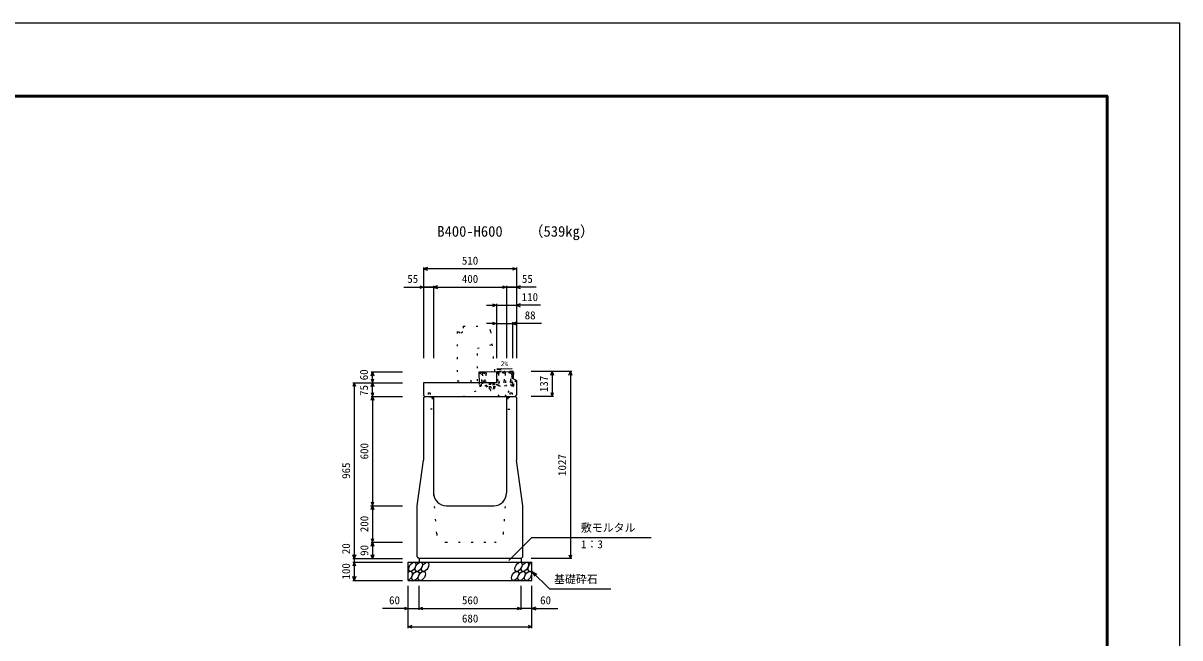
# Model space of a CAD drawing. Units: millimetres, scale not verified. Extents: x -12600 to 12600, y -5940 to 5940.
# Drawn here: x 6244 to 12600, y 2567 to 5940 of the extents above; entities that cross this region are included whole.
import ezdxf
from ezdxf.enums import TextEntityAlignment as Align

# ---------------------------------------------------------------- set-up
doc = ezdxf.new("R2010")
doc.units = ezdxf.units.MM
doc.header["$LTSCALE"] = 40
doc.linetypes.add('DOTTED', pattern=[1.75, 0.25, -1.5])
for name, color, linetype, lineweight in [('0-0_DIM', 7, 'Continuous', 25), ('0-1_Defpoints', 5, 'Continuous', 25), ('0-2_HATCH', 6, 'DOTTED', 25), ('0-5_OUTLINE', 3, 'Continuous', 25), ('0-6_OUTLINE2', 4, 'DOTTED', 25), ('0-7_TXT', 7, 'Continuous', 25), ('0-8_WAKU', 3, 'Continuous', 25)]:
    doc.layers.add(name, color=color, linetype=linetype, lineweight=lineweight)
doc.styles.add('ＭＳ ゴシック', font='')
doc.styles.get('ＭＳ ゴシック').set_extended_font_data('MS Gothic')

msp = doc.modelspace()

# ---------------------------------------------------------------- linework, layer by layer
at = {"layer": '0-0_DIM'}
for p, q in [((8445, 4598.96), (8445, 4101.46)), ((8955, 4591.46), (8445, 4591.46)), ((8955, 4598.96), (8955, 4101.46)), ((8336.62, 4491.46), (8445, 4491.46)), ((8500, 4491.46), (8445, 4491.46)), ((8445, 4491.46), (8500, 4491.46)), ((8500, 4498.96), (8500, 4101.46)), ((8500, 4491.46), (8900, 4491.46)), ((8900, 4498.96), (8900, 4101.46)), ((8900, 4491.46), (8955, 4491.46)), ((8955, 4491.46), (8900, 4491.46)), ((9063.38, 4491.46), (8955, 4491.46)), ((8790, 4391.46), (8845, 4391.46)), ((8845, 4398.96), (8845, 4101.46)), ((8845, 4391.46), (8955, 4391.46)), ((9086.52, 4391.46), (8955, 4391.46)), ((8845, 4291.46), (8790, 4291.46)), ((8845, 4291.46), (8933, 4291.46)), ((8933, 4298.96), (8933, 4101.46)), ((9091.78, 4291.46), (8933, 4291.46)), ((8156.5, 4026.46), (8329, 4026.46)), ((8164, 3966.46), (8164, 4026.46)), ((9258.5, 4028.46), (9036, 4028.46)), ((9151, 4028.46), (9151, 3891.46)), ((9251, 4028.46), (9251, 3001.46)), ((8056.5, 3966.46), (8329, 3966.46)), ((8064, 3966.46), (8064, 3001.46)), ((8156.5, 3966.46), (8179, 3966.46)), ((8164, 3891.46), (8164, 3966.46)), ((8156.5, 3891.46), (8329, 3891.46)), ((9158.5, 3891.46), (9036, 3891.46)), ((8153.25, 3291.46), (8325.75, 3291.46)), ((8156.5, 3291.46), (8329, 3291.46)), ((8913.77, 2990.65), (9040, 3116.89)), ((9040, 3116.89), (9694.81, 3116.89)), ((8156.5, 3091.46), (8329, 3091.46)), ((8164, 3091.46), (8164, 3001.46)), ((8056.5, 3001.46), (8329, 3001.46)), ((8064, 3001.46), (8064, 2981.46)), ((9258.5, 3001.46), (9036, 3001.46)), ((8056.5, 2981.46), (8329, 2981.46)), ((8064, 2981.46), (8064, 2881.46)), ((9040, 2931.46), (9135.76, 2835.71)), ((9040, 2931.46), (9065.98, 2916.46)), ((9040, 2931.46), (9055, 2905.48)), ((8056.5, 2881.46), (8329, 2881.46)), ((8360, 2620.1), (8360, 2851.46)), ((8420, 2720.1), (8420, 2851.46)), ((8980, 2720.1), (8980, 2851.46)), ((9040, 2620.1), (9040, 2851.46)), ((9135.76, 2835.71), (9473.31, 2835.71)), ((8360, 2727.6), (8218.21, 2727.6)), ((8360, 2727.6), (8420, 2727.6)), ((8420, 2727.6), (8980, 2727.6)), ((9040, 2727.6), (8980, 2727.6)), ((9040, 2727.6), (9181.79, 2727.6)), ((8360, 2627.6), (9040, 2627.6))]:
    msp.add_line(p, q, dxfattribs=at)
for points in [[(8466.14, 4599.16), (8445, 4591.46), (8466.14, 4583.77)], [(8933.86, 4599.16), (8955, 4591.46), (8933.86, 4583.77)], [(8423.86, 4499.16), (8445, 4491.46), (8423.86, 4483.77)], [(8521.14, 4499.16), (8500, 4491.46), (8521.14, 4483.77)], [(8878.86, 4499.16), (8900, 4491.46), (8878.86, 4483.77)], [(8976.14, 4499.16), (8955, 4491.46), (8976.14, 4483.77)], [(8823.86, 4399.16), (8845, 4391.46), (8823.86, 4383.77)], [(8976.14, 4399.16), (8955, 4391.46), (8976.14, 4383.77)], [(8823.86, 4299.16), (8845, 4291.46), (8823.86, 4283.77)], [(8954.14, 4299.16), (8933, 4291.46), (8954.14, 4283.77)], [(8156.3, 4005.32), (8164, 4026.46), (8171.7, 4005.32)], [(9143.3, 4007.32), (9151, 4028.46), (9158.7, 4007.32)], [(9243.3, 4007.32), (9251, 4028.46), (9258.7, 4007.32)], [(8071.7, 3945.32), (8064, 3966.46), (8056.3, 3945.32)], [(8156.3, 3987.61), (8164, 3966.46), (8171.7, 3987.61)], [(8156.3, 3945.32), (8164, 3966.46), (8171.7, 3945.32)], [(8156.3, 3912.61), (8164, 3891.46), (8171.7, 3912.61)], [(8156.3, 3870.32), (8164, 3891.46), (8171.7, 3870.32)], [(8164, 3891.46), (8164, 3291.46), (8164, 3091.46)], [(9143.3, 3912.61), (9151, 3891.46), (9158.7, 3912.61)], [(8156.3, 3312.61), (8164, 3291.46), (8171.7, 3312.61)], [(8156.3, 3270.32), (8164, 3291.46), (8171.7, 3270.32)], [(8156.3, 3112.61), (8164, 3091.46), (8171.7, 3112.61)], [(8156.3, 3070.32), (8164, 3091.46), (8171.7, 3070.32)], [(8071.7, 3022.61), (8064, 3001.46), (8056.3, 3022.61)], [(8171.7, 3022.61), (8164, 3001.46), (8156.3, 3022.61)], [(9243.3, 3022.61), (9251, 3001.46), (9258.7, 3022.61)], [(8071.7, 2960.32), (8064, 2981.46), (8056.3, 2960.32)], [(8071.7, 2902.61), (8064, 2881.46), (8056.3, 2902.61)], [(8338.86, 2735.29), (8360, 2727.6), (8338.86, 2719.9)], [(8441.14, 2719.9), (8420, 2727.6), (8441.14, 2735.29)], [(8958.86, 2735.29), (8980, 2727.6), (8958.86, 2719.9)], [(9061.14, 2735.29), (9040, 2727.6), (9061.14, 2719.9)], [(8381.14, 2619.9), (8360, 2627.6), (8381.14, 2635.29)], [(9018.86, 2635.29), (9040, 2627.6), (9018.86, 2619.9)]]:
    msp.add_lwpolyline(points, dxfattribs=at)
at = {"layer": '0-1_Defpoints'}
msp.add_lwpolyline([(-4200, -5940), (12600, -5940), (12600, 5940), (-4200, 5940)], close=True, dxfattribs=at)
at = {"layer": '0-2_HATCH'}
for p, q in [((8759.24, 3944.82), (8757.72, 4024.8)), ((8928.69, 4027.56), (8761.72, 4024.38)), ((8780.39, 4024.73), (8768.77, 4022.04)), ((8780.5, 4018.73), (8768.84, 4018.51)), ((8787.39, 4024.87), (8788.81, 3949.88)), ((8938.68, 4028.25), (8845, 4026.46)), ((8851.04, 4026.08), (8852.47, 3951.09)), ((8886.37, 4026.75), (8858.15, 4020.21)), ((8886.48, 4020.75), (8858.15, 4020.21)), ((8921.69, 4027.42), (8893.48, 4020.89)), ((8921.81, 4021.43), (8893.48, 4020.89)), ((8935.54, 3957.17), (8934.18, 4028.16)), ((8939, 4011.56), (8938.68, 4028.25)), ((8931.12, 3952.59), (8759.15, 3949.31)), ((8937.21, 3948.2), (8759.24, 3944.82)), ((8763.15, 3949.39), (8762.68, 3974.39)), ((8762.87, 3964.39), (8788.53, 3964.88)), ((8852.38, 3955.59), (8788.73, 3954.38)), ((8804.46, 3945.68), (8837.46, 3946.31)), ((8807.37, 3931.73), (8807.14, 3944.23)), ((8810, 3964.14), (8807.54, 3962.22)), ((8807.7, 3954.72), (8807.54, 3962.22)), ((8833.94, 3955.26), (8807.7, 3954.72)), ((8807.94, 3962.57), (8810, 3964.14)), ((8831.25, 3964.58), (8810, 3964.14)), ((8813.94, 3954.85), (8813.79, 3962.35)), ((8814.06, 3944.36), (8814.3, 3931.86)), ((8827.69, 3955.13), (8827.54, 3962.63)), ((8827.92, 3944.62), (8828.15, 3932.13)), ((8833.37, 3963.09), (8831.25, 3964.58)), ((8833.94, 3955.26), (8833.79, 3962.76)), ((8834.84, 3944.76), (8835.08, 3932.26)), ((8837.46, 3946.31), (8837.49, 3944.81)), ((8852.18, 3966.09), (8929.84, 3967.57)), ((8889.13, 3951.79), (8889.21, 3947.29)), ((8929.65, 3977.57), (8930.12, 3952.57)), ((8940.15, 3951.26), (8939.47, 3986.63)), ((8835.08, 3932.26), (8807.37, 3931.73))]:
    msp.add_line(p, q, dxfattribs=at)
at = {"layer": '0-2_HATCH', "linetype": 'Continuous'}
msp.add_line((8939.47, 3986.63), (8939, 4011.56), dxfattribs=at)
msp.add_lwpolyline([(8845, 4026.46), (8748.72, 4024.63), (8749.82, 3966.46)], dxfattribs=at)
at = {"layer": '0-2_HATCH'}
for points in [[(8762.68, 3974.39), (8764.18, 3974.41), (8763.41, 4014.41), (8761.91, 4014.38), (8761.72, 4024.38)], [(8767.22, 4024.48), (8766.71, 4025.17), (8763.71, 4025.12), (8763.22, 4024.41)], [(8768.72, 4024.51), (8768.91, 4014.51), (8767.41, 4014.48), (8768.18, 3974.49), (8769.67, 3974.52), (8769.87, 3964.52)], [(8781.53, 3964.74), (8781.34, 3974.74), (8782.84, 3974.77), (8782.08, 4014.76), (8780.58, 4014.73), (8780.39, 4024.73)], [(8785.89, 4024.84), (8785.37, 4025.53), (8782.37, 4025.47), (8781.89, 4024.76)], [(8787.58, 4014.87), (8786.08, 4014.84), (8786.84, 3974.85), (8788.34, 3974.87)], [(8821.21, 4025.51), (8820.7, 4026.2), (8817.7, 4026.14), (8817.21, 4025.43)], [(8851.99, 3976.09), (8853.49, 3976.12), (8852.73, 4016.11), (8851.23, 4016.08)], [(8856.54, 4026.18), (8856.03, 4026.87), (8853.03, 4026.82), (8852.54, 4026.11)], [(8858.04, 4026.21), (8858.23, 4016.21), (8856.73, 4016.18), (8857.49, 3976.19), (8858.99, 3976.22), (8859.18, 3966.22)], [(8887.51, 3966.76), (8887.32, 3976.76), (8888.82, 3976.79), (8888.06, 4016.78), (8886.56, 4016.75), (8886.37, 4026.75)], [(8891.87, 4026.86), (8891.35, 4027.55), (8888.35, 4027.49), (8887.87, 4026.78)], [(8893.37, 4026.88), (8893.56, 4016.89), (8892.06, 4016.86), (8892.82, 3976.86), (8894.32, 3976.89), (8894.51, 3966.9)], [(8922.84, 3967.43), (8922.65, 3977.43), (8924.15, 3977.46), (8923.39, 4017.45), (8921.89, 4017.43), (8921.69, 4027.42)], [(8927.19, 4027.53), (8926.68, 4028.22), (8923.68, 4028.16), (8923.19, 4027.45)], [(8928.69, 4027.56), (8928.88, 4017.56), (8927.38, 4017.53), (8928.15, 3977.54), (8929.65, 3977.57)], [(8749.82, 3966.46), (8750.14, 3949.64), (8759.14, 3949.81)], [(8837.49, 3944.81), (8804.49, 3944.18), (8804.46, 3945.68)]]:
    msp.add_lwpolyline(points, dxfattribs=at)
for centre, radius, start, end in [((8810.73, 3959), 4.53, 47.57461, 134.78335), ((8821.04, 3944.21), 19.53, 70.56972, 111.78823), ((8830.73, 3959.41), 4.53, 47.57461, 134.78335), ((8931.04, 3957.09), 4.5, 271.09113, 1.09113), ((8937.15, 3951.2), 3, 271.09113, 1.09113), ((8821.23, 3931.99), 11, 181.09113, 1.09113)]:
    msp.add_arc(centre, radius, start, end, dxfattribs=at)
at = {"layer": '0-2_HATCH', "linetype": 'Continuous'}
for centre, start_param, end_param in [((8364.3, 2906.46), 3.7419964, 7.318141), ((9037, 2956.46), 0.6666252, 4.1103269)]:
    msp.add_ellipse(centre, major_axis=(14.54, 23.54), ratio=0.5792, start_param=start_param, end_param=end_param, dxfattribs=at)
for centre in [(8382.89, 2956.46), (8399.77, 2906.46), (8418.37, 2956.46), (8435.25, 2906.46), (8453.84, 2956.46), (8947.45, 2906.46), (8966.05, 2956.46), (8982.93, 2906.46), (9001.52, 2956.46), (9018.41, 2906.46)]:
    msp.add_ellipse(centre, major_axis=(14.54, 23.54), ratio=0.5792, dxfattribs=at)
at = {"layer": '0-5_OUTLINE', "linetype": 'DOTTED'}
for p, q in [((8663, 4276.46), (8660, 4246.46)), ((8663, 4276.46), (8782.85, 4276.46)), ((8630, 4246.46), (8630, 3976.46)), ((8658, 4246.46), (8648, 4236.46)), ((8658, 4246.46), (8660, 4246.46)), ((8812.7, 4249.45), (8840, 3976.46)), ((8630, 3976.46), (8840, 3976.46))]:
    msp.add_line(p, q, dxfattribs=at)
at = {"layer": '0-5_OUTLINE'}
for p, q in [((8845, 4026.46), (8933.14, 4028.14)), ((8845, 4026.46), (8845, 3966.46)), ((8930, 4001.56), (8939, 4011.56)), ((8933.14, 4028.14), (8939, 4022.4)), ((8939, 4022.4), (8939, 4011.56)), ((8845, 3966.46), (8445, 3966.46)), ((8445, 3966.46), (8445, 3897.46)), ((8930, 4001.56), (8930, 3991.56)), ((8955, 3978.56), (8930, 3991.56)), ((8955, 3978.56), (8955, 3897.46)), ((8445, 3897.46), (8451, 3891.46)), ((8445, 3885.46), (8451, 3891.46)), ((8445, 3885.46), (8445, 3541.46)), ((8451, 3891.46), (8949, 3891.46)), ((8500, 3891.46), (8500, 3361.46)), ((8900, 3891.46), (8900, 3361.46)), ((8949, 3891.46), (8955, 3897.46)), ((8949, 3891.46), (8955, 3885.46)), ((8955, 3885.46), (8955, 3541.46)), ((8410, 3291.46), (8445, 3541.46)), ((8990, 3291.46), (8955, 3541.46)), ((8410, 3011.46), (8410, 3291.46)), ((8570, 3291.46), (8830, 3291.46)), ((8990, 3011.46), (8990, 3291.46)), ((8410, 3011.46), (8420, 3001.46)), ((8980, 3001.46), (8420, 3001.46)), ((8420, 3001.46), (8420, 2981.46)), ((8980, 3001.46), (8990, 3011.46)), ((8980, 3001.46), (8980, 2981.46)), ((8360, 2981.46), (9040, 2981.46)), ((8360, 2881.46), (8360, 2981.46)), ((9040, 2881.46), (9040, 2981.46)), ((8360, 2881.46), (9040, 2881.46))]:
    msp.add_line(p, q, dxfattribs=at)
at = {"layer": '0-5_OUTLINE', "linetype": 'DOTTED'}
msp.add_lwpolyline([(8630, 4246.46), (8638, 4246.46), (8648, 4236.46)], dxfattribs=at)
msp.add_arc((8782.85, 4246.46), 30, 5.71059, 90, dxfattribs=at)
at = {"layer": '0-5_OUTLINE'}
for centre, start, end in [((8570, 3361.46), 180, 270), ((8830, 3361.46), 270, 0)]:
    msp.add_arc(centre, 70, start, end, dxfattribs=at)
at = {"layer": '0-6_OUTLINE2'}
for p, q in [((8659.88, 3891.46), (8791.23, 3945.42)), ((8853.79, 3891.62), (8930, 3991.56)), ((8892.8, 3891.46), (8940.12, 3952.76)), ((8951.33, 3980.47), (8894.19, 3891.62)), ((8492, 3886.96), (8446.5, 3886.96)), ((8469, 3911.96), (8481, 3911.96)), ((8469, 3911.96), (8469, 3886.96)), ((8481, 3911.96), (8481, 3886.96)), ((8492, 3886.96), (8492, 3821.46)), ((8908, 3886.96), (8908, 3821.46)), ((8908, 3886.96), (8953.5, 3886.96)), ((8919, 3911.96), (8931, 3911.96)), ((8919, 3911.96), (8919, 3886.96)), ((8931, 3911.96), (8931, 3886.96)), ((8492, 3821.46), (8445, 3821.46)), ((8908, 3821.46), (8955, 3821.46)), ((8516.57, 3137.77), (8500, 3361.46)), ((8883.43, 3137.77), (8900, 3361.46)), ((8566.43, 3091.46), (8833.57, 3091.46))]:
    msp.add_line(p, q, dxfattribs=at)
msp.add_lwpolyline([(8740, 3976.46), (8740, 4156.25), (8819.61, 4176.38)], dxfattribs=at)
for centre, start, end in [((8566.43, 3141.46), 184.23639, 270), ((8833.57, 3141.46), 270, 355.76361)]:
    msp.add_arc(centre, 50, start, end, dxfattribs=at)
at = {"layer": '0-7_TXT'}
msp.add_line((8846.72, 4040.4), (8870.44, 4036.72), dxfattribs=at)
msp.add_lwpolyline([(8931.28, 4042.14), (8846.72, 4040.4), (8870.27, 4045.05)], dxfattribs=at)
at = {"layer": '0-8_WAKU', "lineweight": 50}
msp.add_lwpolyline([(-3800, -5540), (12200, -5540), (12200, 5540), (-3800, 5540)], close=True, dxfattribs=at)

# ---------------------------------------------------------------- texts
at = {"layer": '0-0_DIM', "style": 'ＭＳ ゴシック'}
for s, p in [('510', (8655, 4601.46)), ('55', (8355.16, 4501.46)), ('400', (8655, 4501.46)), ('55', (8984.84, 4501.46)), ('110', (8984.02, 4401.46)), ('88', (9000.19, 4301.46)), ('敷モルタル', (9308.94, 3135.62)), ('1：3', (9309.94, 3044.93)), ('基礎砕石', (9161.32, 2852.88)), ('60', (8255, 2737.6)), ('560', (8655.53, 2737.6)), ('60', (9085, 2737.6)), ('680', (8655.53, 2637.6))]:
    msp.add_text(s, height=43.99, dxfattribs=at).set_placement(p, align=Align.BOTTOM_LEFT)
for s, p in [('60', (8152.16, 3980.08)), ('75', (8152.16, 3894.32)), ('137', (9141, 3914.96)), ('600', (8154, 3546.02)), ('1027', (9241, 3454.96)), ('965', (8054, 3438.96)), ('200', (8154, 3146.46)), ('20', (8054, 3025.78)), ('90', (8154, 3016.46)), ('100', (8054, 2886.46))]:
    msp.add_text(s, height=43.99, rotation=90, dxfattribs=at).set_placement(p, align=Align.BOTTOM_LEFT)
at = {"layer": '0-7_TXT', "style": 'ＭＳ ゴシック'}
for s, height, p in [('（539kg）', 58.65, (9023.7, 4750.44)), ('B400-H600', 58.65, (8520, 4750.44)), ('2%', 26.39, (8868.18, 4050.21))]:
    msp.add_text(s, height=height, dxfattribs=at).set_placement(p, align=Align.BOTTOM_LEFT)

doc.saveas('drawing.dxf')
